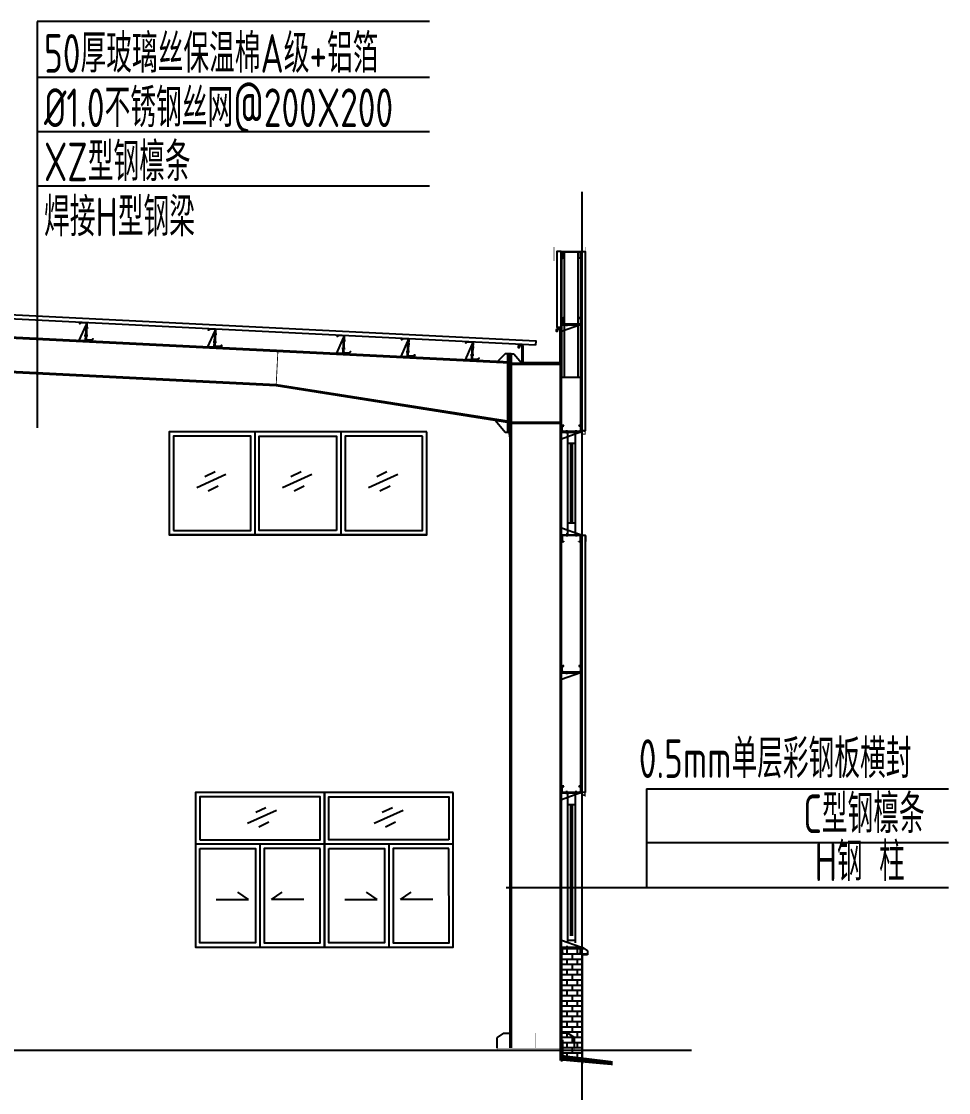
# Model space of a CAD drawing. Extents: x 180850 to 1400258, y 48356 to 327067.
# Drawn here: x 847907 to 858697, y 275851 to 288322 of the extents above; entities that cross this region are included whole.
import ezdxf

# ---------------------------------------------------------------- set-up
doc = ezdxf.new("R2010")
doc.units = 0
doc.header["$LTSCALE"] = 1000
for name, color, linetype in [('AXIS', 3, 'Continuous'), ('DOTE', 1, 'Continuous'), ('GL', 150, 'Continuous'), ('GZ', 50, 'Continuous'), ('LT', 27, 'Continuous'), ('PZ', 202, 'Continuous'), ('TEXT', 7, 'Continuous'), ('WINDOW', 4, 'Continuous'), ('天沟', 2, 'Continuous')]:
    doc.layers.add(name, color=color, linetype=linetype)
doc.styles.add('C', font='tssdeng.shx', dxfattribs={"height": 3, "bigfont": 'tssdchn.shx'})

# ---------------------------------------------------------------- blocks, each defined once
blk = doc.blocks.new('A$C50290E37')
at = {"color": 8}
for p, q in [((31000.05927054561, 6000.077888597953), (31000.0592705477, 4800.077888597938)), ((32000.04427054594, 6000.07788859967), (32000.0592705477, 4800.077888599655)), ((30660.34353239322, 5502.484345965946), (30322.03168092633, 5349.875002353467)), ((30535.71646576119, 5534.532226848227), (30418.05338545924, 5477.469643570395)), ((31660.39247588487, 5502.484345967663), (31322.08062441787, 5349.875002355184)), ((31535.76540925272, 5534.532226849959), (31418.10232895077, 5477.469643572113)), ((32660.72373298532, 5502.500624547873), (32322.41188151843, 5349.891280935393)), ((32536.09666635329, 5534.548505430168), (32418.43358605134, 5477.485922152322)), ((30571.91542254202, 5366.632163463277), (30454.25234224019, 5309.569580185431)), ((31571.96436603367, 5366.632163464994), (31454.30128573161, 5309.569580187148)), ((32572.29562313412, 5366.648442045203), (32454.63254283229, 5309.585858767372)), ((33000.0592705477, 4800.077888601387), (29999.99927054811, 4800.077888596221)), ((31807.6729871186, 1799.999542402657), (31807.67298711662, -0.0004575973434839398)), ((31807.70298711641, -0.0004575973434839398), (31807.70298711839, 1799.999542402657)), ((31126.23924796353, 1624.320343716186), (31008.57616766146, 1567.257760438661)), ((32599.19189640344, 1624.336622293224), (32481.52881610137, 1567.274039015698)), ((31250.86631459557, 1592.272462833556), (30912.55446312833, 1439.663119221979)), ((32723.81896303548, 1592.288741410594), (32385.50711156824, 1439.679397799031)), ((31162.43820474413, 1456.42028033112), (31044.77512444195, 1399.35769705358)), ((32635.39085318404, 1456.436558908172), (32517.72777288186, 1399.373975630631)), ((33307.71798711759, 1199.999542401187), (30307.62798711867, 1199.999542404141)), ((31057.66548711807, 1199.999542403399), (31057.66548711655, -0.0004575966013362631)), ((32557.6167135071, 1200.185129902384), (32557.91366315738, 0.1851666436996311)), ((30923.65843802108, 555.2932872171659), (30798.82270445186, 639.7383669794363)), ((31191.73253621184, 555.293287216904), (31316.56826978107, 639.7383669789124)), ((32423.70920626447, 555.4457184860075), (32298.85257990344, 639.859904056415)), ((32691.78329624748, 555.5120555774774), (32816.59812938038, 639.9880243603402)), ((30546.9674052631, 555.2932872175297), (30923.65843802108, 555.2932872171659)), ((31568.42356896983, 555.2932872165402), (31191.73253621184, 555.293287216904)), ((32047.01818503998, 555.3525032605394), (32423.70920626447, 555.4457184860075)), ((33068.47431747196, 555.6052708029456), (32691.78329624748, 555.5120555774774))]:
    blk.add_line(p, q, dxfattribs=at)
for points in [[(33000.05927054561, 6000.077888601387), (30000.05927054561, 6000.077888596235), (30000.0592705477, 4800.077888596221), (33000.0592705477, 4800.077888601387)], [(30049.999270548, 4850.077888596308), (30950.05927054759, 4850.077888597851), (30950.05731928081, 5950.068276496793), (30049.99731928122, 5950.068276495251)], [(31950.06064249878, 4850.077888599582), (31050.05927054759, 4850.077888598025), (31050.05731928081, 5950.068276496968), (31950.058691232, 5950.06827649851)], [(32950.41574088275, 5950.103283981865), (32050.36278383119, 5950.065826174032), (32050.36992669001, 4850.065826225124), (32950.42288374156, 4850.103284033088)], [(33307.71798711806, 1799.999542401187), (30307.68798711873, 1799.999542404141), (30307.68798711675, -0.0004575958591885865), (33307.71798711608, -0.0004575988132273778)], [(30357.62798711867, 1249.999542404083), (31757.70298711746, 1249.999542402715), (31757.70103585301, 1749.989930301643), (30357.62603585422, 1749.989930303011)], [(33257.77798711718, 1249.99954240123), (31857.70298711839, 1249.999542402613), (31857.70493838377, 1749.989930301541), (33257.77993838256, 1749.989930300158)], [(30357.62798711855, 1149.999542404083), (31007.69548711728, 1149.999542403442), (31007.69548711588, 49.99954240344232), (30357.62798711716, 49.9995424040826)], [(31757.70298711734, 1149.999542402715), (31107.63548711862, 1149.999542403355), (31107.63548711722, 49.99954240335501), (31757.70298711595, 49.99954240271472)], [(31857.59160784341, 1150.011901524107), (32507.65908793849, 1150.172765954921), (32507.93129178451, 50.17279963444162), (31857.86381168943, 50.01193520362722)], [(33257.66656497505, 1150.358361342456), (32607.59908487985, 1150.197496911642), (32607.87128872587, 50.19753059116192), (33257.93876882107, 50.35839502197632)]]:
    blk.add_lwpolyline(points, close=True, dxfattribs=at)

msp = doc.modelspace()

# ---------------------------------------------------------------- hatches: boundary and pattern name
at = {"true_color": 0x939598}
h = msp.add_hatch(dxfattribs=at)
h.set_pattern_fill('AR-B816', color=252, scale=50)
h.set_pattern_definition([(0, (101405.7976684693, -192368.4981325213), (0, 60.65520000000001), []), (90, (101405.7976684693, -192368.4981325213), (-60.65520000000001, 60.65520000000001), [60.65520000000001, -60.65520000000001])])
edge = h.paths.add_edge_path()
edge.add_line((854197.5940581217, 277530.3540838071), (854200.9690581234, 277481.2291724533))
edge.add_arc((854212.2190581238, 277481.2291724537), 11.25000000034925, -179.9999999980742, -89.99999999807426)
edge.add_line((854212.2190581241, 277469.9791724535), (854220.094058126, 277469.9791724535))
edge.add_line((854220.094058126, 277469.9791724535), (854220.0940581262, 277466.6041724535))
edge.add_line((854220.0940581262, 277466.6041724535), (854208.8440581241, 277466.6041724533))
edge.add_arc((854208.8440581238, 277477.8541724534), 11.25000000011642, -179.99973934631612, -89.99999999807432, ccw=False)
edge.add_line((854197.5940581237, 277477.8541212741), (854197.5940581217, 277530.3540838071))
edge.add_arc((854208.8440581214, 277530.3541724532), 11.25000000023283, -269.99999999807426, -179.99954852968494, ccw=False)
edge.add_line((854208.8440581212, 277541.6041724534), (854192.5940581214, 277544.9791724682))
edge.add_line((854192.5940581214, 277544.9791724681), (854193.0465041563, 276214.7417568708))
edge.add_line((854193.0465041563, 276214.7417568708), (854433.0465041565, 276214.7417568715))
edge.add_line((854433.0465041565, 276214.7417568715), (854432.5940581219, 277456.7591421042))
edge.add_line((854432.5940581219, 277456.7591421042), (854495.1733834116, 277456.7591421043))
edge.add_line((854495.1733834116, 277456.7591421043), (854495.1733834115, 277503.4692856276))
edge.add_line((854495.1733834114, 277503.4692856276), (854432.5940581213, 277544.9791724687))
edge.add_line((854432.5940581214, 277544.9791724688), (854208.8440581217, 277541.6041724534))
edge.add_arc((854208.8440581217, 277530.3541724532), 11.25000000023283, 90.00000000014707, 180.0004514703151)

# ---------------------------------------------------------------- linework, layer by layer
at = {"color": 0}
for p, q in [((854192.5940581214, 277543.2916724608, -0.8588636219624313), (854432.5940581214, 277543.2916724614, -0.8588636219624313)), ((854192.5940581214, 277543.2916724608, -0.8588636219624313), (854193.5759317388, 276343.3228449443, -0.8365224534673841)), ((854432.5940581214, 277543.2916724614, -0.8588636219624313), (854495.1733834114, 277501.7817856203, -0.8588636219624313)), ((854495.1733834114, 277501.7817856203, -0.8588636219624313), (854495.1733834116, 277455.071642097, -0.8588636219624313)), ((854432.5939849495, 277455.0716420969, -0.8588636219624313), (854432.5939849527, 276186.6978885458, -0.885182594667187)), ((854495.1733834116, 277455.071642097, -0.8588636219624313), (854432.5940581217, 277455.0716420969, -0.8588636219624313))]:
    msp.add_line(p, q, dxfattribs=at)
at = {"color": 6, "const_width": 5, "elevation": -0.8588636219624313}
for points in [[(854471.7412880618, 285531.8794492128), (854471.7412880616, 285661.3929594432), (854104.6703259273, 285661.849428595), (854104.6703259276, 285533.3357325842)], [(854190.4960422881, 284793.906714439), (854190.4960422829, 284752.9149009837), (854131.2265672198, 284752.9574287017), (854131.22656722, 284715.0792823178)]]:
    msp.add_lwpolyline(points, dxfattribs=at)
at = {"color": 6, "linetype": 'ByBlock', "const_width": 9.999999999999996, "elevation": -0.8588636219624313}
for points in [[(854417.5941252137, 283608.0740475213), (854417.5941252139, 283546.8296305918), (854467.7268092617, 283546.8296305921), (854467.7268092617, 283515.9906455763), (854440.8311769728, 283515.990645576), (854440.8311769728, 283526.3997010029)], [(854192.5940581103, 282343.2916724618), (854479.1342403368, 282343.2916724626), (854479.1342403371, 282279.8896864953), (854467.5940581117, 282249.0393710001), (854467.5940581118, 282216.13220352)], [(854417.5941250672, 279408.0740472352), (854417.5941250673, 279346.8296303056), (854467.7268091151, 279346.829630306), (854467.7268091153, 279315.9906452901), (854440.8311768264, 279315.9906452898), (854440.8311768264, 279326.3997007168)]]:
    msp.add_lwpolyline(points, dxfattribs=at)
at = {"color": 0, "const_width": 50, "elevation": -0.8325446492576738}
msp.add_lwpolyline([(854193.5759317385, 276467.8788711682), (854193.5759317392, 276191.2226217836), (854789.1559302883, 276193.2916724154)], dxfattribs=at)
at = {"layer": 'AXIS', "linetype": 'ByBlock'}
for p, q in [((848090.2041357646, 288322.4726866212, -0.8588636219624313), (848090.2041357635, 283592.5515072373, -0.8588636219624313)), ((852654.9983600476, 288322.4726866214, -0.8588636219624313), (848090.2041357646, 288322.4726866212, -0.8588636219624313)), ((852654.9983600473, 287668.02826909, -0.8588636219624313), (848090.2041357644, 287668.0282690899, -0.8588636219624313)), ((852654.9983600471, 287035.8727638682, -0.8588636219624313), (848090.2041357642, 287035.8727638681, -0.8588636219624313)), ((852654.9983600467, 286405.7881883572, -0.8588636219624313), (848090.2041357637, 286405.7881883571, -0.8588636219624313))]:
    msp.add_line(p, q, dxfattribs=at)
at = {"layer": 'AXIS'}
for p, q in [((855181.2578224622, 279389.283873589, -0.8588636219624313), (858696.5452295549, 279389.2838735951, -0.8588636219624313)), ((855181.2578224622, 279389.283873589, -0.8588636219624313), (858696.5452295549, 279389.2838735951, -0.8588636219624313)), ((855181.2578224622, 279389.283873589, -0.8588636219624313), (855181.2578224642, 278240.6565547594, -0.8588636219624313)), ((855181.2578224633, 278763.6124774846, -0.8588636219624313), (858696.5452295559, 278763.6124774907, -0.8588636219624313)), ((855181.2578224633, 278763.6124774846, -0.8588636219624313), (858696.5452295559, 278763.6124774907, -0.8588636219624313)), ((853548.8328574561, 278240.6565547563, -0.8588636219624313), (858696.5452295569, 278240.6565547654, -0.8588636219624313)), ((855181.2578224642, 278240.6565547594, -0.8588636219624313), (858696.5452295569, 278240.6565547654, -0.8588636219624313))]:
    msp.add_line(p, q, dxfattribs=at)
at = {"layer": 'AXIS', "linetype": 'ByBlock', "elevation": -0.8588636219624313}
for points in [[(854186.3863178331, 285643.2917491386), (854136.3863178331, 285643.2917491385), (854137.8113592063, 284761.2711400621), (854187.8113592063, 284761.2711400623)], [(854418.1357010592, 285643.2917491392), (854468.1357010592, 285643.2917491393), (854466.7106596931, 283555.5930234437), (854416.7106596931, 283555.5930234436)], [(853889.4513108918, 284553.7755746648), (836432.5939849401, 285427.5151487888), (836432.59398494, 285477.7791461481), (853891.948191739, 284603.7131916087)]]:
    msp.add_lwpolyline(points, close=True, dxfattribs=at)
at = {"layer": 'AXIS', "linetype": 'ByBlock', "elevation": 3.15953438248112}
msp.add_lwpolyline([(854417.5940936868, 279346.0152254304), (854417.5940579738, 282339.9166724592), (854467.5940579738, 282339.9166724594), (854467.5940936868, 279346.0152254305)], dxfattribs=at)
at = {"layer": 'DOTE'}
for p, q in [((854432.5939849535, 275103.2916724469, -0.8588636219624313), (854432.593984939, 286337.9542158092, -0.8588636219624313)), ((816572.0446890197, 276343.2916724154, -0.8588636219624313), (855704.2466994249, 276343.2916724154, -0.8588636219624313))]:
    msp.add_line(p, q, dxfattribs=at)
at = {"layer": 'GL'}
for p, q in [((836414.5079417169, 285217.1946734115, -0.8588636219624313), (853589.0292066332, 284358.4686102108, -0.8588636219624313)), ((836414.5079417169, 285205.1796827748, -0.8588636219624313), (853589.2689071945, 284346.441634546, -0.8588636219624313)), ((840898.0949806712, 284580.500642948, -0.8588496992449324), (850871.2320247478, 284081.8437907712, -0.8588636219624313)), ((840898.6942320744, 284592.4856710145, -0.8588496992449324), (850871.831276151, 284093.8288188378, -0.8588636219624313)), ((850871.2320247478, 284081.8437907712, -0.8588636219624313), (853586.5940581057, 283654.3071495937, -0.8588636219806143)), ((850871.2320247478, 284081.8437907712, -0.8588636219624313), (853586.5940581057, 283654.3071495937, -0.8588636219806143)), ((850872.7081990958, 284093.7526492091, -0.8588636219624313), (853586.5940581057, 283666.3903843796, -0.8588636219806092)), ((850872.7081990958, 284093.7526492091, -0.8588636219624313), (853586.5940581057, 283666.3903843796, -0.8588636219806092))]:
    msp.add_line(p, q, dxfattribs=at)
at = {"layer": 'GL', "color": 6, "const_width": 10, "elevation": -0.8588636219624313}
msp.add_lwpolyline([(850891.8063229279, 284493.3297543889), (850871.2320247478, 284081.8437907712)], dxfattribs=at)
msp.add_lwpolyline([(850891.8063229279, 284493.3297543889), (850871.2320247478, 284081.8437907712)], dxfattribs=at)
at = {"layer": 'GZ'}
for p, q in [((854178.5940581245, 276368.291672467, 3.15953438246293), (854178.5940581037, 284329.2917535693, -1.015043543550725)), ((854192.5940581245, 276368.2916724671, 3.15953438246293), (854192.5940581037, 284329.2917535694, -1.015043543550725)), ((853606.5940394689, 283658.5902874531, -8.776530198641119), (854178.594039458, 283658.5909161497, -4.793930242442109)), ((853606.5940394689, 283658.5902874531, -8.776530198641119), (854178.594039458, 283658.5909161497, -4.793930242442109)), ((853606.5940581167, 283644.5902874531, -8.776530198641119), (854178.594058106, 283644.5909161497, -4.793930242442109)), ((853606.5940581167, 283644.5902874531, -8.776530198641119), (854178.594058106, 283644.5909161497, -4.793930242442109)), ((853592.5940581064, 283484.5902861776, -4.888646337713419), (853592.5940581249, 276368.2916724655, -0.8569133021296054)), ((853606.5940581063, 283484.5908903972, -4.888646627217092), (853606.5940581249, 276368.2916724656, -0.8569133021296054))]:
    msp.add_line(p, q, dxfattribs=at)
at = {"layer": 'GZ', "elevation": -2.888646627184364}
msp.add_lwpolyline([(854192.5940581051, 284329.2908903987), (853606.5940581042, 284329.2908903972), (853606.5940581041, 284343.2908903972), (854192.594058105, 284343.2908903987)], close=True, dxfattribs=at)
at = {"layer": 'LT'}
for p, q in [((854192.5941569998, 285643.2917535603, -0.8588636219624313), (854412.5941569998, 285643.2916151169, -0.8588636219624313)), ((854192.5941548758, 285639.9167535603, -0.8588636219624313), (854192.5941569998, 285643.2917535603, -0.8588636219624313)), ((854412.5941548758, 285639.9166151169, -0.8588636219624313), (854192.5941548758, 285639.9167535603, -0.8588636219624313)), ((854197.5941147589, 285576.1667503987, -0.8588636219624313), (854197.5941477965, 285628.6667503982, -0.8588636219624313)), ((854200.9691456727, 285625.291748274, -0.8588636219624313), (854200.9691168828, 285579.5417482747, -0.8588636219624313)), ((854208.8441548761, 285639.9167433188, -0.8588636219624313), (854406.3441548758, 285639.9166190345, -0.8588636219624313)), ((854402.9691527516, 285636.5416211582, -0.8588636219624313), (854212.2191527523, 285636.541741195, -0.8588636219624313)), ((854412.5941569998, 285643.2916151169, -0.8588636219624313), (854412.5941548758, 285639.9166151169, -0.8588636219624313)), ((854414.2191168825, 285579.5416140791, -0.8588636219624313), (854414.2191456725, 285625.2916140785, -0.8588636219624313)), ((854417.594147796, 285628.6666119545, -0.8588636219624313), (854417.5941147589, 285576.1666119549, -0.8588636219624313)), ((854220.0941076815, 285564.9167362393, -0.8588636219624313), (854208.8441076794, 285564.9167433188, -0.8588636219624313)), ((854212.2191098033, 285568.291741195, -0.8588636219624313), (854220.0941098052, 285568.2917362393, -0.8588636219624313)), ((854220.0941098052, 285568.2917362393, -0.8588636219624313), (854220.0941076815, 285564.9167362393, -0.8588636219624313)), ((854395.0941076773, 285564.9166261142, -0.8588636219624313), (854395.094109801, 285568.2916261144, -0.8588636219624313)), ((854395.094109801, 285568.2916261144, -0.8588636219624313), (854402.9691098029, 285568.2916211585, -0.8588636219624313)), ((854406.3441076792, 285564.9166190343, -0.8588636219624313), (854395.0941076773, 285564.9166261142, -0.8588636219624313)), ((854198.8173623951, 284858.7605940343, -0.8588636219624313), (854198.8173623936, 284806.2605940348, -0.8588636219624313)), ((854202.1923623937, 284809.635594035, -0.8588636219624313), (854202.1923623951, 284855.3855940343, -0.8588636219624313)), ((854221.3173623977, 284870.010594034, -0.8588636219624313), (854210.0673623956, 284870.0105940342, -0.8588636219624313)), ((854213.4423623956, 284866.6355940342, -0.8588636219624313), (854221.3173623974, 284866.635594034, -0.8588636219624313)), ((854221.3173623974, 284866.635594034, -0.8588636219624313), (854221.3173623977, 284870.010594034, -0.8588636219624313)), ((854396.3173623935, 284870.0105940284, -0.8588636219624313), (854396.3173623933, 284866.6355940282, -0.8588636219624313)), ((854407.5673623953, 284870.0105940284, -0.8588636219624313), (854396.3173623935, 284870.0105940284, -0.8588636219624313)), ((854396.3173623933, 284866.6355940282, -0.8588636219624313), (854404.1923623951, 284866.6355940282, -0.8588636219624313)), ((854415.4423623949, 284855.3855940275, -0.8588636219624313), (854415.4423623935, 284809.6355940282, -0.8588636219624313)), ((854418.8173623931, 284806.2605940282, -0.8588636219624313), (854418.8173623951, 284858.7605940277, -0.8588636219624313)), ((854413.8173623931, 284795.0105940126, -0.8588636219624313), (854193.8173623931, 284795.0105940192, -0.8588636219624313)), ((854193.8173623931, 284795.0105940192, -0.8588636219624313), (854193.8173623931, 284791.6355940192, -0.8588636219624313)), ((854193.8173623931, 284791.6355940192, -0.8588636219624313), (854413.8173623931, 284791.6355940126, -0.8588636219624313)), ((854413.8173624576, 284791.6355940126, -0.8588636219283678), (854193.817362452, 284712.0105940195, -0.858863621962545)), ((854210.0673623934, 284795.0105940342, -0.8588636219624313), (854407.5673623931, 284795.0105940282, -0.8588636219624313)), ((854404.1923623927, 284798.3855940284, -0.8588636219624313), (854213.4423623934, 284798.3855940342, -0.8588636219624313)), ((854255.2344509774, 284772.464852404, -0.8588636219624313), (854255.23445098, 284810.8063356343, -0.8588636219624313)), ((854365.6688328452, 284772.4648523967, -0.8588636219624313), (854365.6688328477, 284810.806335627, -0.8588636219624313)), ((854413.8173623931, 284791.6355940126, -0.8588636219624313), (854413.8173623931, 284795.0105940126, -0.8588636219624313)), ((854197.5940578317, 283607.0416719131, -0.8588636219624313), (854197.5940580458, 283554.5416719136, -0.8588636219624313)), ((854200.9690580323, 283557.9166719277, -0.8588636219624313), (854200.9690578457, 283603.666671927, -0.8588636219624313)), ((854220.0940577881, 283618.2916720051, -0.8588636219624313), (854208.844057786, 283618.2916719593, -0.8588636219624313)), ((854212.2190577999, 283614.9166719731, -0.8588636219624313), (854220.0940578018, 283614.9166720051, -0.8588636219624313)), ((854220.0940578018, 283614.9166720051, -0.8588636219624313), (854220.0940577881, 283618.2916720051, -0.8588636219624313)), ((854395.094057784, 283618.2916727187, -0.8588636219624313), (854395.0940577976, 283614.9166727184, -0.8588636219624313)), ((854406.3440577858, 283618.2916727648, -0.8588636219624313), (854395.094057784, 283618.2916727187, -0.8588636219624313)), ((854395.0940577976, 283614.9166727184, -0.8588636219624313), (854402.9690577994, 283614.9166727507, -0.8588636219624313)), ((854414.2190578454, 283603.6666727965, -0.8588636219624313), (854414.219058032, 283557.9166727972, -0.8588636219624313)), ((854417.5940580453, 283554.541672811, -0.8588636219624313), (854417.5940578317, 283607.0416728106, -0.8588636219624313)), ((854412.5940580916, 283543.2916727747, -0.8588636219624313), (854192.5940580916, 283543.2916718775, -0.8588636219624313)), ((854192.5940580916, 283543.2916718775, -0.8588636219624313), (854192.5940581054, 283539.9166718775, -0.8588636219624313)), ((854192.5940581054, 283539.9166718775, -0.8588636219624313), (854412.5940581054, 283539.9166727747, -0.8588636219624313)), ((854412.5940581699, 283539.9166727748, -0.8588636219283678), (854192.5940584916, 283460.2916718777, -0.858863621962545)), ((854208.8440580919, 283543.2916719593, -0.8588636219624313), (854406.3440580916, 283543.2916727646, -0.8588636219624313)), ((854402.9690580774, 283546.666672751, -0.8588636219624313), (854212.2190580781, 283546.6666719731, -0.8588636219624313)), ((854254.0111468121, 283524.1209305283, -0.8588636219624313), (854254.0111466569, 283562.4624137586, -0.8588636219624313)), ((854364.4455286214, 283524.4639222705, -0.8588636219624313), (854364.4455284663, 283562.8054055007, -0.8588636219624313)), ((854412.5940581054, 283539.9166727747, -0.8588636219624313), (854412.5940580916, 283543.2916727747, -0.8588636219624313)), ((854412.5940581773, 282343.2916724584, -0.8588636219283661), (854192.5940581769, 282422.9166724653, -0.858863621962545)), ((854254.0111466985, 282362.4624140771, -0.8588636219624313), (854254.0111466985, 282324.1209308469, -0.8588636219624313)), ((854364.4455285663, 282362.4624140774, -0.8588636219624313), (854364.4455285663, 282324.1209308471, -0.8588636219624313)), ((854192.5940581128, 282343.2916724658, -0.8588636219624313), (854412.5940581128, 282343.2916724586, -0.8588636219624313)), ((854192.5940581126, 282339.9166724658, -0.8588636219624313), (854192.5940581128, 282343.2916724658, -0.8588636219624313)), ((854412.5940581126, 282339.9166724586, -0.8588636219624313), (854192.5940581126, 282339.9166724658, -0.8588636219624313)), ((854197.5940581107, 282276.1666724504, -0.8588636219624313), (854197.5940581124, 282328.66667245, -0.8588636219624313)), ((854200.9690581124, 282325.2916724495, -0.8588636219624313), (854200.969058111, 282279.5416724502, -0.8588636219624313)), ((854208.8440581128, 282339.9166724498, -0.8588636219624313), (854406.3440581126, 282339.9166724435, -0.8588636219624313)), ((854220.0940581126, 282264.9166724493, -0.8588636219624313), (854208.8440581105, 282264.9166724498, -0.8588636219624313)), ((854402.9690581121, 282336.5416724435, -0.8588636219624313), (854212.2190581128, 282336.5416724496, -0.8588636219624313)), ((854212.2190581107, 282268.2916724496, -0.8588636219624313), (854220.0940581126, 282268.2916724493, -0.8588636219624313)), ((854220.0940581126, 282268.2916724493, -0.8588636219624313), (854220.0940581126, 282264.9166724493, -0.8588636219624313)), ((854395.0940581084, 282264.916672444, -0.8588636219624313), (854395.0940581084, 282268.2916724442, -0.8588636219624313)), ((854395.0940581084, 282268.2916724442, -0.8588636219624313), (854402.9690581103, 282268.2916724437, -0.8588636219624313)), ((854406.3440581103, 282264.9166724433, -0.8588636219624313), (854395.0940581084, 282264.916672444, -0.8588636219624313)), ((854412.5940581128, 282343.2916724586, -0.8588636219624313), (854412.5940581126, 282339.9166724586, -0.8588636219624313)), ((854414.2190581107, 282279.5416724435, -0.8588636219624313), (854414.2190581121, 282325.2916724428, -0.8588636219624313)), ((854417.5940581119, 282328.6666724426, -0.8588636219624313), (854417.5940581107, 282276.166672443, -0.8588636219624313)), ((854412.5940579415, 280743.2916715846, -0.8588636219624313), (854192.5940579415, 280743.2916715913, -0.8588636219624313)), ((854192.5940579415, 280743.2916715913, -0.8588636219624313), (854192.5940579415, 280739.9166715913, -0.8588636219624313)), ((854192.5940579415, 280739.9166715913, -0.8588636219624313), (854412.5940579415, 280739.9166715846, -0.8588636219624313)), ((854412.594058006, 280739.9166715847, -0.8588636219283661), (854192.5940580004, 280660.2916715916, -0.858863621962545)), ((854197.5940579434, 280807.0416716064, -0.8588636219624313), (854197.5940579419, 280754.5416716068, -0.8588636219624313)), ((854200.9690579422, 280757.9166716071, -0.8588636219624313), (854200.9690579434, 280803.6666716064, -0.8588636219624313)), ((854220.0940579459, 280818.2916716061, -0.8588636219624313), (854208.8440579438, 280818.2916716063, -0.8588636219624313)), ((854208.8440579417, 280743.2916716063, -0.8588636219624313), (854406.3440579415, 280743.2916716002, -0.8588636219624313)), ((854212.2190579439, 280814.9166716063, -0.8588636219624313), (854220.0940579458, 280814.9166716061, -0.8588636219624313)), ((854402.969057941, 280746.6666716004, -0.8588636219624313), (854212.2190579417, 280746.6666716063, -0.8588636219624313)), ((854220.0940579458, 280814.9166716061, -0.8588636219624313), (854220.0940579459, 280818.2916716061, -0.8588636219624313)), ((854254.0111465259, 280720.7459299761, -0.8588636219624313), (854254.0111465283, 280759.0874132063, -0.8588636219624313)), ((854364.4455283936, 280720.7459299688, -0.8588636219624313), (854364.445528396, 280759.087413199, -0.8588636219624313)), ((854395.0940579417, 280818.2916716005, -0.8588636219624313), (854395.0940579416, 280814.9166716003, -0.8588636219624313)), ((854406.3440579436, 280818.2916716004, -0.8588636219624313), (854395.0940579417, 280818.2916716005, -0.8588636219624313)), ((854395.0940579416, 280814.9166716003, -0.8588636219624313), (854402.9690579434, 280814.9166716002, -0.8588636219624313)), ((854412.5940579415, 280739.9166715846, -0.8588636219624313), (854412.5940579415, 280743.2916715846, -0.8588636219624313)), ((854414.2190579432, 280803.6666715996, -0.8588636219624313), (854414.2190579419, 280757.9166716003, -0.8588636219624313)), ((854417.5940579415, 280754.5416716003, -0.8588636219624313), (854417.5940579434, 280807.0416715998, -0.8588636219624313)), ((854197.5940576852, 279407.041671627, -0.8588636219624313), (854197.5940578993, 279354.5416716274, -0.8588636219624313)), ((854200.9690578858, 279357.9166716415, -0.8588636219624313), (854200.9690576992, 279403.6666716408, -0.8588636219624313)), ((854220.0940576416, 279418.291671719, -0.8588636219624313), (854208.8440576395, 279418.2916716731, -0.8588636219624313)), ((854212.2190576534, 279414.916671687, -0.8588636219624313), (854220.0940576553, 279414.916671719, -0.8588636219624313)), ((854220.0940576553, 279414.916671719, -0.8588636219624313), (854220.0940576416, 279418.291671719, -0.8588636219624313)), ((854254.0111466072, 279324.4639215378, -0.8588636219624313), (854254.011146452, 279362.805404768, -0.8588636219624313)), ((854364.445528475, 279324.4639219843, -0.8588636219624313), (854364.4455283198, 279362.8054052145, -0.8588636219624313)), ((854395.0940576374, 279418.2916724325, -0.8588636219624313), (854395.0940576511, 279414.9166724323, -0.8588636219624313)), ((854406.3440576392, 279418.2916724787, -0.8588636219624313), (854395.0940576374, 279418.2916724325, -0.8588636219624313)), ((854395.0940576511, 279414.9166724323, -0.8588636219624313), (854402.969057653, 279414.9166724646, -0.8588636219624313)), ((854414.219057699, 279403.6666725103, -0.8588636219624313), (854414.2190578856, 279357.916672511, -0.8588636219624313)), ((854417.5940578989, 279354.5416725249, -0.8588636219624313), (854417.5940576852, 279407.0416725244, -0.8588636219624313)), ((854412.5940579451, 279343.2916724886, -0.8588636219624313), (854192.5940579451, 279343.2916715913, -0.8588636219624313)), ((854192.5940579451, 279343.2916715913, -0.8588636219624313), (854192.5940579589, 279339.9166715913, -0.8588636219624313)), ((854192.5940579589, 279339.9166715913, -0.8588636219624313), (854412.5940579589, 279339.9166724886, -0.8588636219624313)), ((854412.5940580234, 279339.9166724887, -0.8588636219283661), (854192.5940583452, 279260.2916715916, -0.858863621962545)), ((854208.8440579453, 279343.2916716731, -0.8588636219624313), (854406.3440579451, 279343.2916724784, -0.8588636219624313)), ((854402.969057931, 279346.6666724648, -0.8588636219624313), (854212.2190579317, 279346.666671687, -0.8588636219624313)), ((854412.5940579589, 279339.9166724886, -0.8588636219624313), (854412.5940579451, 279343.2916724886, -0.8588636219624313)), ((854412.5940581857, 277543.2916724687, -0.8588636219283661), (854192.5940581799, 277622.9166724606, -0.858863621962545)), ((854192.5940581212, 277543.2916724608, -0.8588636219624313), (854412.5940581212, 277543.2916724688, -0.8588636219624313)), ((854192.5940581212, 277539.9166724608, -0.8588636219624313), (854192.5940581212, 277543.2916724608, -0.8588636219624313)), ((854412.5940581212, 277539.9166724688, -0.8588636219624313), (854192.5940581212, 277539.9166724608, -0.8588636219624313)), ((854197.5940581237, 277476.1666724458, -0.8588636219624313), (854197.5940581217, 277528.6666724453, -0.8588636219624313)), ((854200.9690581219, 277525.2916724451, -0.8588636219624313), (854200.9690581237, 277479.5416724458, -0.8588636219624313)), ((854208.8440581214, 277539.916672446, -0.8588636219624313), (854406.3440581212, 277539.9166724532, -0.8588636219624313)), ((854402.969058121, 277536.5416724529, -0.8588636219624313), (854212.2190581217, 277536.541672446, -0.8588636219624313)), ((854412.5940581212, 277543.2916724688, -0.8588636219624313), (854412.5940581212, 277539.9166724688, -0.8588636219624313)), ((854414.2190581234, 277479.5416724536, -0.8588636219624313), (854414.2190581217, 277525.2916724529, -0.8588636219624313)), ((854417.5940581212, 277528.666672453, -0.8588636219624313), (854417.5940581237, 277476.1666724535, -0.8588636219624313)), ((854220.0940581262, 277464.9166724462, -0.8588636219624313), (854208.8440581241, 277464.916672446, -0.8588636219624313)), ((854212.2190581241, 277468.291672446, -0.8588636219624313), (854220.094058126, 277468.2916724462, -0.8588636219624313)), ((854220.094058126, 277468.2916724462, -0.8588636219624313), (854220.0940581262, 277464.9166724462, -0.8588636219624313)), ((854395.094058122, 277464.9166724528, -0.8588636219624313), (854395.0940581218, 277468.2916724531, -0.8588636219624313)), ((854395.0940581218, 277468.2916724531, -0.8588636219624313), (854402.9690581237, 277468.2916724532, -0.8588636219624313)), ((854406.3440581239, 277464.9166724529, -0.8588636219624313), (854395.094058122, 277464.9166724528, -0.8588636219624313))]:
    msp.add_line(p, q, dxfattribs=at)
at = {"layer": 'LT', "color": 1, "linetype": 'Continuous'}
for p, q in [((848642.736970897, 284758.2337424451, -4.858863622005261), (848682.5926829736, 284756.2409568437, -4.858863622005261)), ((848642.736970897, 284758.2337424451, -4.858863622005261), (848682.5926829736, 284756.2409568437, -4.858863622005261)), ((848638.1666488458, 284666.8273014257, -4.858863622005261), (848678.0223609216, 284664.8345158187, -4.858863622005261)), ((848638.1666488458, 284666.8273014257, -4.858863622005261), (848678.0223609216, 284664.8345158187, -4.858863622005261)), ((850140.8654792142, 284683.3273170329, -4.858863622005261), (850180.7211912904, 284681.3345314315, -4.858863622005261)), ((850140.8654792142, 284683.3273170329, -4.858863622005261), (850180.7211912904, 284681.3345314315, -4.858863622005261)), ((851638.993987531, 284608.4208916209, -4.858863622005261), (851678.8496996075, 284606.4281060196, -4.858863622005261)), ((851638.993987531, 284608.4208916209, -4.858863622005261), (851678.8496996075, 284606.4281060196, -4.858863622005261)), ((850136.2951571628, 284591.9208760137, -4.858863622005261), (850176.1508692385, 284589.9280904065, -4.858863622005261)), ((850136.2951571628, 284591.9208760137, -4.858863622005261), (850176.1508692385, 284589.9280904065, -4.858863622005261)), ((851634.4236654799, 284517.0144506015, -4.858863622005261), (851674.2793775556, 284515.0216649945, -4.858863622005261)), ((851634.4236654799, 284517.0144506015, -4.858863622005261), (851674.2793775556, 284515.0216649945, -4.858863622005261)), ((852383.4879196385, 284479.5612378983, -4.858863622005261), (852423.3436317141, 284477.5684522913, -4.858863622005261)), ((852383.4879196385, 284479.5612378983, -4.858863622005261), (852423.3436317141, 284477.5684522913, -4.858863622005261)), ((852388.0582416897, 284570.9676789177, -4.858863622005261), (852427.9139537661, 284568.9748933163, -4.858863622005261)), ((852388.0582416897, 284570.9676789177, -4.858863622005261), (852427.9139537661, 284568.9748933163, -4.858863622005261)), ((853137.1224958481, 284533.5144662106, -4.858863622005261), (853176.9782079245, 284531.5216806093, -4.858863622005261)), ((853137.1224958481, 284533.5144662106, -4.858863622005261), (853176.9782079245, 284531.5216806093, -4.858863622005261)), ((853132.5521737969, 284442.1080251912, -4.858863622005261), (853172.4078858725, 284440.1152395842, -4.858863622005261)), ((853132.5521737969, 284442.1080251912, -4.858863622005261), (853172.4078858725, 284440.1152395842, -4.858863622005261)), ((854254.0111467056, 277558.7444227671, -0.8588636219624313), (854254.0111467083, 277520.4029395368, -0.8588636219624313)), ((854364.4455285734, 277558.7444227749, -0.8588636219624313), (854364.445528576, 277520.4029395446, -0.8588636219624313))]:
    msp.add_line(p, q, dxfattribs=at)
at = {"layer": 'LT', "elevation": -0.8588636219624313}
for points in [[(854193.8171564043, 284179.5606770141), (854417.4476591258, 284179.5585739403), (854417.4480454848, 285639.915630874), (854193.8175427633, 285639.9177339479)], [(854223.8168742772, 284179.5603948897), (854387.4473769986, 284179.55885607), (854387.4483276119, 285639.9159129984), (854223.8178248905, 285639.9174518181)], [(848658.3127392571, 284787.2317915551), (848649.2240929714, 284605.4588658795), (848579.3258554494, 284608.9537777563)], [(848664.8046294594, 284796.9196892421), (848658.8121154268, 284797.2193149438), (848649.2240929714, 284605.4588658795), (848655.2166070043, 284605.1592401779)], [(850162.9331377764, 284722.01326383), (850156.9406237437, 284722.3128895316), (850147.3526012885, 284530.5524404674), (850153.3451153213, 284530.2528147659)], [(850156.4412475742, 284712.325366143), (850147.3526012885, 284530.5524404674), (850077.4543637664, 284534.0473523441)], [(851654.5697558911, 284637.4189407309), (851645.4811096055, 284455.6460150553), (851575.5828720835, 284459.1409269321)], [(851661.0616460934, 284647.1068384181), (851655.0691320607, 284647.4064641197), (851645.4811096055, 284455.6460150553), (851651.4736236384, 284455.3463893539)], [(852403.6340100499, 284599.9657280276), (852394.5453637642, 284418.192802352), (852324.6471262422, 284421.6877142288)], [(852410.1259002519, 284609.6536257148), (852404.1333862194, 284609.9532514164), (852394.5453637642, 284418.192802352), (852400.537877797, 284417.8931766505)], [(853152.6982642082, 284562.5125153206), (853143.6096179225, 284380.739589645), (853073.7113804006, 284384.2345015218)], [(853159.1901544103, 284572.2004130078), (853153.1976403777, 284572.5000387094), (853143.6096179225, 284380.739589645), (853149.6021319552, 284380.4399639435)]]:
    msp.add_lwpolyline(points, close=True, dxfattribs=at)
at = {"layer": 'LT', "elevation": -4.85886362199787}
for points in [[(848665.0543175443, 284801.9134509364, 0.4142135623730951), (848655.5661703248, 284812.4003504948), (848599.8783773012, 284815.1847401466), (848585.7583269487, 284802.4094564937), (848583.7455869766, 284804.6340638308), (848598.7870998599, 284818.2430516777), (848658.712240192, 284815.2467946607, -0.414213562373095), (848668.2003874116, 284804.7598951024), (848659.3614292112, 284627.9807311211, 0.4142135623730951), (848668.8495764307, 284617.4938315628), (848724.537369454, 284614.709441911), (848738.6574198079, 284627.4847255641), (848740.6701597798, 284625.2601182268), (848725.6286468959, 284611.6511303799), (848665.7035065631, 284614.6473873969, -0.4142135623730951), (848656.215359344, 284625.1342869552), (848665.0543175443, 284801.9134509364)], [(850163.1828258613, 284727.0070255242, 0.4142135623730951), (850153.694678642, 284737.4939250826), (850098.0068856181, 284740.2783147345), (850083.8868352658, 284727.5030310818), (850081.8740952938, 284729.7276384187), (850096.9156081768, 284743.3366262657), (850156.8407485089, 284740.3403692486, -0.414213562373095), (850166.3288957287, 284729.8534696902), (850157.4899375284, 284553.0743057091, 0.4142135623730951), (850166.9780847477, 284542.5874061506), (850222.6658777711, 284539.8030164987), (850236.7859281249, 284552.578300152), (850238.7986680969, 284550.3536928145), (850223.7571552129, 284536.7447049677), (850163.8320148803, 284539.7409619847, -0.4142135623730951), (850154.3438676608, 284550.2278615431), (850163.1828258613, 284727.0070255242)], [(851661.3113341782, 284652.1006001122, 0.4142135623730951), (851651.8231869589, 284662.5874996707), (851596.1353939351, 284665.3718893224), (851582.0153435826, 284652.5966056696), (851580.0026036109, 284654.8212130066), (851595.0441164939, 284668.4302008535), (851654.9692568259, 284665.4339438365, -0.414213562373095), (851664.4574040455, 284654.9470442781), (851655.6184458452, 284478.1678802971, 0.4142135623730951), (851665.1065930647, 284467.6809807386), (851720.7943860881, 284464.8965910868), (851734.914436442, 284477.67187474), (851736.9271764138, 284475.4472674026), (851721.88566353, 284461.8382795557), (851661.9605231973, 284464.8345365728, -0.4142135623730951), (851652.4723759781, 284475.3214361311), (851661.3113341782, 284652.1006001122)], [(852410.375588337, 284614.647387409, 0.4142135623730951), (852400.8874411175, 284625.1342869675), (852345.1996480938, 284627.9186766192), (852331.0795977412, 284615.1433929663), (852329.0668577695, 284617.3680003034), (852344.1083706525, 284630.9769881503), (852404.0335109845, 284627.9807311333, -0.414213562373095), (852413.5216582041, 284617.4938315749), (852404.682700004, 284440.7146675938, 0.4142135623730951), (852414.1708472233, 284430.2277680353), (852469.8586402468, 284427.4433783835), (852483.9786906006, 284440.2186620367), (852485.9914305726, 284437.9940546993), (852470.9499176885, 284424.3850668524), (852411.024777356, 284427.3813238696, -0.4142135623730951), (852401.5366301368, 284437.8682234278), (852410.375588337, 284614.647387409)], [(853159.4398424954, 284577.1941747019, 0.4142135623730951), (853149.9516952758, 284587.6810742604), (853094.2639022522, 284590.4654639121), (853080.1438518997, 284577.6901802593), (853078.1311119279, 284579.9147875963), (853093.172624811, 284593.5237754432), (853153.0977651429, 284590.5275184262, -0.414213562373095), (853162.5859123626, 284580.0406188678), (853153.7469541623, 284403.2614548868, 0.4142135623730951), (853163.2351013817, 284392.7745553283), (853218.9228944051, 284389.9901656765), (853233.0429447588, 284402.7654493297), (853235.0556847309, 284400.5408419922), (853220.0141718469, 284386.9318541454), (853160.0890315144, 284389.9281111625, -0.4142135623730951), (853150.600884295, 284400.4150107207), (853159.4398424954, 284577.1941747019)]]:
    msp.add_lwpolyline(points, format="xyb", dxfattribs=at)
at = {"layer": 'LT'}
for centre, start, end in [((854208.8441477965, 285628.6667433186, -0.8588636219624313), 89.99996394807377, 179.9999639414036), ((854212.2191456723, 285625.2917411948, -0.8588636219624313), 89.99996394807377, 179.9999639414036), ((854402.9691456723, 285625.291621158, -0.8588636219624313), 359.9999639414037, 89.99996394807377), ((854406.3441477963, 285628.666619034, -0.8588636219624313), 359.9999639414037, 89.99996394807377), ((854208.8441147591, 285576.1667433191, -0.8588636219624313), 179.9999639414036, 269.9999639480737), ((854212.219116883, 285579.5417411955, -0.8588636219624313), 179.9999639414036, 269.9999639480737), ((854402.9691168825, 285579.5416211585, -0.8588636219624313), 269.9999639480737, 359.9999639414037), ((854406.3441147589, 285576.1666190347, -0.8588636219624313), 269.9999639480737, 359.9999639414037), ((854210.0673623953, 284858.7605940339, -0.8588636219624313), 89.9999999933299, 179.9999999933299), ((854213.4423623953, 284855.3855940338, -0.8588636219624313), 89.9999999933299, 179.9999999933299), ((854404.1923623949, 284855.3855940282, -0.8588636219624313), 359.9999999933299, 89.9999999933299), ((854407.5673623951, 284858.7605940279, -0.8588636219624313), 359.9999999933299, 89.9999999933299), ((854210.0673623936, 284806.2605940344, -0.8588636219624313), 179.9999999933299, 269.9999999933299), ((854213.4423623933, 284809.6355940345, -0.8588636219624313), 179.9999999933299, 269.9999999933299), ((854404.1923623933, 284809.6355940286, -0.8588636219624313), 269.9999999933299, 359.9999999933299), ((854407.5673623934, 284806.2605940286, -0.8588636219624313), 269.9999999933299, 359.9999999933299), ((854208.8440578319, 283607.041671959, -0.8588636219624313), 90.00000023345373, 180.0000002267836), ((854212.2190578459, 283603.6666719727, -0.8588636219624313), 90.00000023345373, 180.0000002267836), ((854402.9690578454, 283603.6666727507, -0.8588636219624313), 2.267836247855796e-07, 90.00000023345373), ((854406.3440578317, 283607.0416727643, -0.8588636219624313), 2.267836247855796e-07, 90.00000023345373), ((854208.8440580458, 283554.5416719595, -0.8588636219624313), 180.0000002267836, 270.0000002334537), ((854212.2190580318, 283557.9166719734, -0.8588636219624313), 180.0000002267836, 270.0000002334537), ((854402.9690580318, 283557.9166727512, -0.8588636219624313), 270.0000002334537, 2.267836247855796e-07), ((854406.3440580455, 283554.541672765, -0.8588636219624313), 270.0000002334537, 2.267836247855796e-07), ((854208.8440581124, 282328.6666724496, -0.8588636219624313), 90, 180), ((854208.844058111, 282276.16667245, -0.8588636219624313), 180, 270), ((854212.2190581119, 282325.2916724493, -0.8588636219624313), 90, 180), ((854212.2190581112, 282279.54167245, -0.8588636219624313), 180, 270), ((854402.9690581119, 282325.2916724433, -0.8588636219624313), 0, 90), ((854402.9690581107, 282279.5416724437, -0.8588636219624313), 270, 0), ((854406.3440581121, 282328.666672443, -0.8588636219624313), 0, 90), ((854406.3440581107, 282276.1666724437, -0.8588636219624313), 270, 0), ((854208.8440579437, 280807.0416716061, -0.8588636219624313), 89.9999999933299, 179.9999999933299), ((854208.8440579419, 280754.5416716065, -0.8588636219624313), 179.9999999933299, 269.9999999933299), ((854212.2190579437, 280803.6666716058, -0.8588636219624313), 89.9999999933299, 179.9999999933299), ((854212.2190579417, 280757.9166716065, -0.8588636219624313), 179.9999999933299, 269.9999999933299), ((854402.9690579432, 280803.6666716002, -0.8588636219624313), 359.9999999933299, 89.9999999933299), ((854402.9690579417, 280757.9166716007, -0.8588636219624313), 269.9999999933299, 359.9999999933299), ((854406.3440579434, 280807.0416716, -0.8588636219624313), 359.9999999933299, 89.9999999933299), ((854406.3440579417, 280754.5416716007, -0.8588636219624313), 269.9999999933299, 359.9999999933299), ((854208.8440576855, 279407.0416716729, -0.8588636219624313), 90.00000023345373, 180.0000002267836), ((854212.2190576994, 279403.6666716865, -0.8588636219624313), 90.00000023345373, 180.0000002267836), ((854402.969057699, 279403.6666724646, -0.8588636219624313), 2.267836247855796e-07, 90.00000023345373), ((854406.3440576852, 279407.0416724782, -0.8588636219624313), 2.267836247855796e-07, 90.00000023345373), ((854208.8440578993, 279354.5416716734, -0.8588636219624313), 180.0000002267836, 270.0000002334537), ((854212.2190578853, 279357.9166716872, -0.8588636219624313), 180.0000002267836, 270.0000002334537), ((854402.9690578853, 279357.916672465, -0.8588636219624313), 270.0000002334537, 2.267836247855796e-07), ((854406.3440578991, 279354.5416724789, -0.8588636219624313), 270.0000002334537, 2.267836247855796e-07), ((854208.8440581217, 277528.6666724457, -0.8588636219624313), 90, 180), ((854212.2190581214, 277525.2916724457, -0.8588636219624313), 90, 180), ((854402.9690581214, 277525.2916724527, -0.8588636219624313), 0, 90), ((854406.3440581214, 277528.6666724527, -0.8588636219624313), 0, 90), ((854208.8440581239, 277476.1666724462, -0.8588636219624313), 180, 270), ((854212.2190581239, 277479.5416724464, -0.8588636219624313), 180, 270), ((854402.9690581234, 277479.5416724532, -0.8588636219624313), 270, 0), ((854406.3440581237, 277476.1666724534, -0.8588636219624313), 270, 0)]:
    msp.add_arc(centre, 11.25000000029239, start, end, dxfattribs=at)
at = {"layer": 'LT', "color": 1, "linetype": 'Continuous'}
for points in [[(848665.2048801268, 284744.8497493612, -4.858863622005261), (848666.4278823814, 284769.3097944979, -4.858863622005261), (848656.2161090755, 284745.2991879124, -4.858863622005261), (848657.4391113295, 284769.7592330495, -4.858863622005261)], [(848665.2048801268, 284744.8497493612, -4.858863622005261), (848666.4278823814, 284769.3097944979, -4.858863622005261), (848656.2161090755, 284745.2991879124, -4.858863622005261), (848657.4391113295, 284769.7592330495, -4.858863622005261)], [(848661.8575603325, 284677.9033534731, -4.858863622005261), (848660.6345580724, 284653.4433083369, -4.858863622005261), (848652.8687892809, 284678.3527920271, -4.858863622005261), (848651.6457870214, 284653.8927468903, -4.858863622005261)], [(848661.8575603325, 284677.9033534731, -4.858863622005261), (848660.6345580724, 284653.4433083369, -4.858863622005261), (848652.8687892809, 284678.3527920271, -4.858863622005261), (848651.6457870214, 284653.8927468903, -4.858863622005261)], [(850159.9860686497, 284602.996928061, -4.858863622005261), (850158.7630663896, 284578.5368829247, -4.858863622005261), (850150.9972975979, 284603.446366615, -4.858863622005261), (850149.7742953383, 284578.9863214783, -4.858863622005261)], [(850159.9860686497, 284602.996928061, -4.858863622005261), (850158.7630663896, 284578.5368829247, -4.858863622005261), (850150.9972975979, 284603.446366615, -4.858863622005261), (850149.7742953383, 284578.9863214783, -4.858863622005261)], [(850163.3333884438, 284669.943323949, -4.858863622005261), (850164.5563906984, 284694.4033690857, -4.858863622005261), (850154.3446173923, 284670.3927625002, -4.858863622005261), (850155.5676196466, 284694.8528076374, -4.858863622005261)], [(850163.3333884438, 284669.943323949, -4.858863622005261), (850164.5563906984, 284694.4033690857, -4.858863622005261), (850154.3446173923, 284670.3927625002, -4.858863622005261), (850155.5676196466, 284694.8528076374, -4.858863622005261)], [(851661.4618967607, 284595.036898537, -4.858863622005261), (851662.6848990155, 284619.4969436737, -4.858863622005261), (851652.4731257093, 284595.4863370883, -4.858863622005261), (851653.6961279635, 284619.9463822254, -4.858863622005261)], [(851661.4618967607, 284595.036898537, -4.858863622005261), (851662.6848990155, 284619.4969436737, -4.858863622005261), (851652.4731257093, 284595.4863370883, -4.858863622005261), (851653.6961279635, 284619.9463822254, -4.858863622005261)], [(851658.1145769666, 284528.090502649, -4.858863622005261), (851656.8915747065, 284503.6304575128, -4.858863622005261), (851649.125805915, 284528.539941203, -4.858863622005261), (851647.9028036554, 284504.0798960662, -4.858863622005261)], [(851658.1145769666, 284528.090502649, -4.858863622005261), (851656.8915747065, 284503.6304575128, -4.858863622005261), (851649.125805915, 284528.539941203, -4.858863622005261), (851647.9028036554, 284504.0798960662, -4.858863622005261)], [(852407.1788311253, 284490.6372899457, -4.858863622005261), (852405.9558288652, 284466.1772448095, -4.858863622005261), (852398.1900600736, 284491.0867284997, -4.858863622005261), (852396.967057814, 284466.6266833629, -4.858863622005261)], [(852407.1788311253, 284490.6372899457, -4.858863622005261), (852405.9558288652, 284466.1772448095, -4.858863622005261), (852398.1900600736, 284491.0867284997, -4.858863622005261), (852396.967057814, 284466.6266833629, -4.858863622005261)], [(852410.5261509194, 284557.5836858337, -4.858863622005261), (852411.749153174, 284582.0437309704, -4.858863622005261), (852401.537379868, 284558.0331243849, -4.858863622005261), (852402.7603821221, 284582.493169522, -4.858863622005261)], [(852410.5261509194, 284557.5836858337, -4.858863622005261), (852411.749153174, 284582.0437309704, -4.858863622005261), (852401.537379868, 284558.0331243849, -4.858863622005261), (852402.7603821221, 284582.493169522, -4.858863622005261)], [(853159.5904050778, 284520.1304731267, -4.858863622005261), (853160.8134073323, 284544.5905182633, -4.858863622005261), (853150.6016340264, 284520.5799116779, -4.858863622005261), (853151.8246362804, 284545.039956815, -4.858863622005261)], [(853159.5904050778, 284520.1304731267, -4.858863622005261), (853160.8134073323, 284544.5905182633, -4.858863622005261), (853150.6016340264, 284520.5799116779, -4.858863622005261), (853151.8246362804, 284545.039956815, -4.858863622005261)], [(853156.2430852837, 284453.1840772386, -4.858863622005261), (853155.0200830235, 284428.7240321024, -4.858863622005261), (853147.254314232, 284453.6335157926, -4.858863622005261), (853146.0313119723, 284429.1734706559, -4.858863622005261)], [(853156.2430852837, 284453.1840772386, -4.858863622005261), (853155.0200830235, 284428.7240321024, -4.858863622005261), (853147.254314232, 284453.6335157926, -4.858863622005261), (853146.0313119723, 284429.1734706559, -4.858863622005261)], [(854241.7658461543, 277536.5416724469, -0.8588636219624313), (854266.2564472618, 277536.5416724496, -0.8588636219624313), (854241.7658461536, 277543.2916724568, -0.8588636219624313), (854266.2564472613, 277543.2916724598, -0.8588636219624313)], [(854352.2002280221, 277536.5416724548, -0.8588636219624313), (854376.6908291295, 277536.5416724573, -0.8588636219624313), (854352.2002280214, 277543.2916724647, -0.8588636219624313), (854376.6908291291, 277543.2916724675, -0.8588636219624313)]]:
    msp.add_solid(points, dxfattribs=at)
at = {"layer": 'LT'}
for points in [[(854242.9891504262, 284798.3855940333, -0.8588636219624313), (854267.4797515337, 284798.385594031, -0.8588636219624313), (854242.9891504255, 284791.6355940235, -0.8588636219624313), (854267.4797515332, 284791.6355940207, -0.8588636219624313)], [(854353.423532294, 284798.3855940262, -0.8588636219624313), (854377.9141334015, 284798.3855940236, -0.8588636219624313), (854353.4235322933, 284791.6355940163, -0.8588636219624313), (854377.914133401, 284791.6355940134, -0.8588636219624313)], [(854241.7658461694, 283546.3236807981, -0.8588636219624313), (854266.2564472769, 283546.3236808963, -0.8588636219624313), (854241.7658461962, 283539.5736807882, -0.8588636219624313), (854266.2564473039, 283539.5736808861, -0.8588636219624313)], [(854352.2002279788, 283546.6666725402, -0.8588636219624313), (854376.6908290862, 283546.6666726384, -0.8588636219624313), (854352.2002280055, 283539.9166725303, -0.8588636219624313), (854376.6908291132, 283539.9166726281, -0.8588636219624313)], [(854241.7658461457, 282336.5416724485, -0.8588636219624313), (854266.2564472532, 282336.5416724494, -0.8588636219624313), (854241.7658461452, 282343.2916724585, -0.8588636219624313), (854266.2564472529, 282343.2916724597, -0.8588636219624313)], [(854352.2002280134, 282336.5416724487, -0.8588636219624313), (854376.6908291209, 282336.5416724497, -0.8588636219624313), (854352.200228013, 282343.2916724588, -0.8588636219624313), (854376.6908291207, 282343.29167246, -0.8588636219624313)], [(854241.7658459746, 280746.6666716054, -0.8588636219624313), (854266.256447082, 280746.666671603, -0.8588636219624313), (854241.7658459739, 280739.9166715955, -0.8588636219624313), (854266.2564470816, 280739.9166715927, -0.8588636219624313)], [(854352.2002278423, 280746.6666715983, -0.8588636219624313), (854376.6908289498, 280746.6666715958, -0.8588636219624313), (854352.2002278416, 280739.9166715883, -0.8588636219624313), (854376.6908289493, 280739.9166715855, -0.8588636219624313)], [(854241.7658459644, 279346.6666718075, -0.8588636219624313), (854266.2564470719, 279346.6666719058, -0.8588636219624313), (854241.7658459913, 279339.9166717976, -0.8588636219624313), (854266.256447099, 279339.9166718955, -0.8588636219624313)], [(854352.2002278322, 279346.666672254, -0.8588636219624313), (854376.6908289397, 279346.6666723522, -0.8588636219624313), (854352.2002278591, 279339.9166722441, -0.8588636219624313), (854376.6908289668, 279339.916672342, -0.8588636219624313)]]:
    msp.add_solid(points, dxfattribs=at)
at = {"layer": 'PZ'}
for p, q in [((853536.6000145489, 284453.8886790079, -4.888646627217092), (853440.1616083612, 284353.3111249466, -4.888646627217092)), ((853566.5940581037, 284453.290890397, -4.888646627217092), (853536.6000145489, 284453.8886790079, -4.888646627217092)), ((853566.5940581037, 284453.290890397, -4.888646627217092), (853536.6000145489, 284453.8886790079, -4.888646627217092)), ((853566.5940581063, 283534.5908903971, -4.888646627217092), (853566.5940581037, 284453.290890397, -4.888646627217092)), ((853606.5940581037, 284453.2908903972, -4.888646627217092), (853566.5940581037, 284453.290890397, -4.888646627217092)), ((853586.5940581063, 283534.5908903971, -4.888646627217092), (853586.5940581037, 284453.2908903971, -4.888646627217092)), ((853606.5940581037, 284453.2908903972, -4.888646627217092), (853636.5940581037, 284453.2908903972, -4.888646627217092)), ((853606.5940581037, 284453.2908903972, -4.888646627217092), (853606.5940581063, 283484.5908903972, -4.888646627217092)), ((853606.5940581037, 284453.2908903972, -4.888646627217092), (853636.5940581037, 284453.2908903972, -4.888646627217092)), ((853636.5940581037, 284453.2908903972, -4.888646627217092), (853728.9594432327, 284343.2908903974, -4.888646627198909)), ((853536.5940581063, 283534.590890397, -4.888646627217092), (853423.4376953946, 283671.2169472574, -4.888646627198553)), ((853566.5940581063, 283534.5908903971, -4.888646627217092), (853536.5940581063, 283534.590890397, -4.888646627217092)), ((853586.5940581063, 283534.5908903971, -4.888646627217092), (853566.5940581063, 283534.5908903971, -4.888646627217092)), ((853586.5940581063, 283534.5908903971, -4.888646627217092), (853566.5940581063, 283534.5908903971, -4.888646627217092)), ((853592.5940581063, 283484.5902861776, -8.751555508836752), (853586.5940581063, 283534.5908903971, -4.888646627217092)), ((853606.5940581063, 283484.5908903972, -4.888646627217092), (853592.5940581063, 283484.5902861776, -8.751555508836752)), ((853517.5939849523, 276543.2916724652, 1.141136378033924), (853442.5939849523, 276493.2916724652, 1.141136378033924)), ((853442.5939849528, 276368.2916724652, 1.141136378033924), (853442.5939849523, 276493.2916724652, 1.141136378033924)), ((853517.5939849523, 276543.2916724652, 1.141136378033924), (853592.5939849523, 276543.2916724654, 1.141136378033923)), ((854267.5939849523, 276543.2916724671, 1.141136378033924), (854192.5939849523, 276543.291672467, 1.141136378033923)), ((854267.5939849523, 276543.2916724671, 1.141136378033924), (854342.5939849523, 276493.2916724675, 1.141136378033924)), ((854342.5939849528, 276368.2916724675, 1.141136378033924), (854342.5939849523, 276493.2916724675, 1.141136378033924))]:
    msp.add_line(p, q, dxfattribs=at)
at = {"layer": 'PZ', "const_width": 2.249999940395355, "elevation": -0.8588636219624313}
for points in [[(853885.5939849523, 276543.2916724661), (853899.5939849523, 276543.2916724662), (853899.5939849528, 276368.2916724663), (853885.5939849528, 276368.2916724663)], [(854342.5939849528, 276343.2916724675), (853442.5939849528, 276343.2916724652), (853442.5939849528, 276368.2916724652), (854342.5939849528, 276368.2916724675)]]:
    msp.add_lwpolyline(points, close=True, dxfattribs=at)
at = {"layer": 'WINDOW', "color": 5}
for p, q in [((854263.8846999374, 282347.7314887709, -0.8588636219624322), (854263.9714120607, 283539.5735280293, -1.199733072602188)), ((854353.8846999374, 282347.7314887712, -0.8588636219624322), (854353.9714120607, 283539.5735280295, -1.199733072602188)), ((854263.8849787777, 283411.1857703605, -1.19973307260219), (854353.8849787777, 283411.1857703607, -1.19973307260219)), ((854298.766282397, 282488.865041794, -0.8588636219624322), (854298.7665612376, 283398.6857703604, -1.19973307260219)), ((854319.0031174767, 282488.865041794, -0.8588636219624322), (854319.0033963174, 283398.6857703605, -1.19973307260219)), ((854263.8846999372, 282484.425225489, -0.8588636219624313), (854353.8846999372, 282484.4252254892, -0.8588636219624313)), ((854263.8847050898, 277593.7045209265, 3.15953438246293), (854263.8847668964, 279346.7916715864, -0.8588636219624313)), ((854353.8847050898, 277593.7045209267, 3.15953438246293), (854353.8847668964, 279346.7916715866, -0.8588636219624313)), ((854263.8847668968, 279205.6581185634, -0.8588636219624313), (854353.8847668968, 279205.6581185636, -0.8588636219624313)), ((854298.7662875537, 277674.1959678744, 3.15953438246293), (854298.7663493567, 279205.6581185635, -0.8588636219624313)), ((854319.0031226334, 277674.1959678744, 3.15953438246293), (854319.0031844365, 279205.6581185636, -0.8588636219624313)), ((854263.8847050943, 277623.7831194142, -0.8588636219624313), (854353.8847050943, 277623.7831194208, -0.8588636219624313))]:
    msp.add_line(p, q, dxfattribs=at)
at = {"layer": '天沟', "linetype": 'ByBlock', "elevation": -2.888646627184364}
msp.add_lwpolyline([(854183.9871639881, 284343.2908903987), (853734.2228032734, 284343.2889475951), (853734.2228032729, 284541.3179308743, 0.4142135623730951), (853729.2228032729, 284546.3179308742), (853704.600689978, 284546.3179308742, 0.4141296836861726), (853699.6006901829, 284541.3193628155), (853699.5986000249, 284523.3545885964), (853692.0986000249, 284523.3545885964), (853692.0986000249, 284541.330706855, -0.414213562373095), (853704.5986000249, 284553.830706855), (853729.191934683, 284553.8307068551, -0.4142135623730951), (853741.691934683, 284541.3307068552), (853741.6919346835, 284350.7017709079), (854176.4910923365, 284350.7037137114), (854176.4907863663, 284731.4438696775, 0.4142135623730954), (854171.4907863663, 284736.4438696775), (854146.6886247435, 284736.4438696775, 0.4142535940530351), (854141.6886247882, 284731.4431863036), (854141.6896681414, 284714.1014104867), (854134.1896681414, 284714.1014104867), (854134.1896681414, 284731.336372515, -0.4142135623729742), (854146.6896681414, 284743.8363725151), (854171.4871639871, 284743.8363725151, -0.4142135623730951), (854183.9871639871, 284731.3363725152), (854183.9874699573, 284343.2908903987)], format="xyb", dxfattribs=at)

# ---------------------------------------------------------------- block references
msp.add_blockref('A$C50290E37', (819624.9208489311, 277543.3616589775, -0.8588636219624366))

# ---------------------------------------------------------------- texts
at = {"layer": 'TEXT', "style": 'C', "width": 0.7}
for s, p in [('50厚玻璃丝保温棉A级+铝箔', (848169.9035558146, 287724.8139094014, -0.8588636219624313)), ('%%C1.0不锈钢丝网@200X200', (848169.9035558142, 287092.6584041796, -0.8588636219624313)), ('XZ型钢檩条', (848169.9035558137, 286462.5738286685, -0.8588636219624313)), ('焊接H型钢梁', (848169.9035558137, 285821.1698084737, -0.8588636219624313)), ('0.5mm单层彩钢板横封', (855091.6616670836, 279513.9883837244, -0.8588636219624313)), ('C型钢檩条', (857006.3430440127, 278871.5310637186, -0.8588636219624313)), ('H钢 柱', (857137.8123326896, 278314.4301199939, -0.8588636219624313))]:
    msp.add_text(s, height=450.0000000374999, dxfattribs=at).set_placement(p)

doc.saveas('drawing.dxf')
